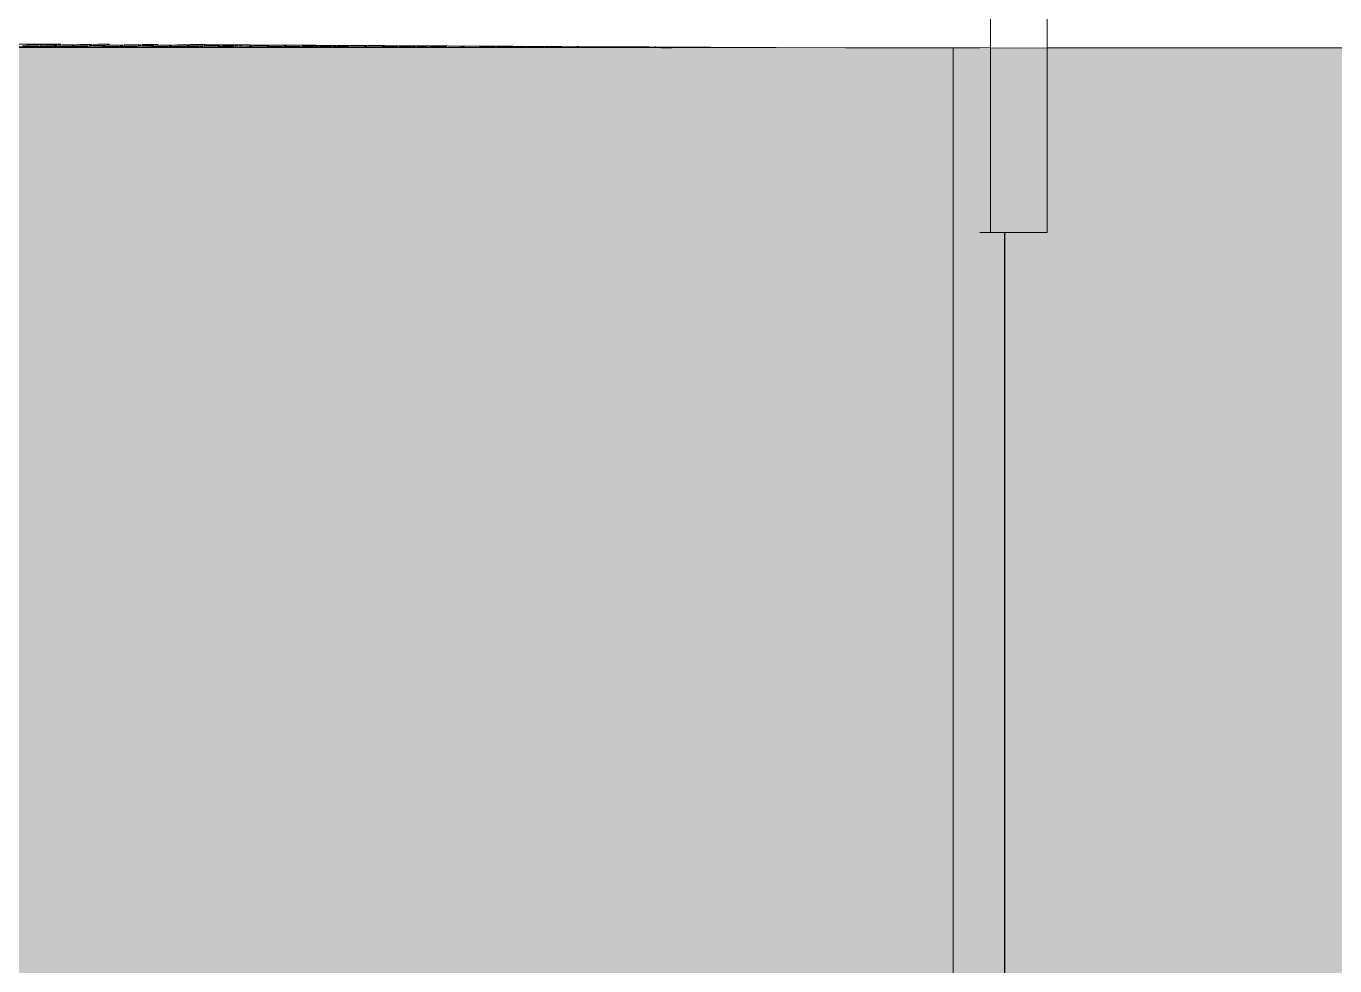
# Model space of a CAD drawing. Header units: millimetres. Extents: x -280990 to -136866, y -15139 to 7194.
# Drawn here: x -259820 to -253224, y -4846 to -110 of the extents above; entities that cross this region are included whole.
import ezdxf

# ---------------------------------------------------------------- set-up
doc = ezdxf.new("R2010")
doc.units = ezdxf.units.MM
doc.header["$MEASUREMENT"] = 0
for name, color, linetype, lineweight in [('New_0_Pen_No__1', 7, 'Continuous', 13), ('New_2D Drafting - General_Pen_No__1', 7, 'Continuous', 13), ('New_HALJASTUS_Pen_No__1', 7, 'Continuous', 13), ('New_Site & Landscape - Terrain_Pen_No__1', 7, 'Continuous', 13)]:
    doc.layers.add(name, color=color, linetype=linetype, lineweight=lineweight)
for name, color, linetype, lineweight, true_color in [('New_2D Drafting - General_Pen_No__61', 7, 'Continuous', 20, 0x6a6a6a), ('New_Site & Landscape - Terrain_Pen_No__180', 7, 'Continuous', 15, 0xd6cda7), ('New_Site & Landscape - Terrain_Pen_No__93', 7, 'Continuous', 13, 0xa2a233)]:
    doc.layers.add(name, color=color, linetype=linetype, lineweight=lineweight, true_color=true_color)

msp = doc.modelspace()

# ---------------------------------------------------------------- hatches: boundary and pattern name
at = {"layer": 'New_2D Drafting - General_Pen_No__61', "linetype": 'Continuous', "lineweight": 20, "true_color": 0x6a6a6a}
h = msp.add_hatch(dxfattribs=at)
h.set_pattern_fill('Dashed_0001', color=251, style=0, pattern_type=2)
h.set_pattern_definition([(45, (0, 0), (-183.84776, 183.84776), [195, -65]), (45, (7e-14, 183.85), (-183.84776, 183.84776), [195, -65])])
h.paths.add_polyline_path([(-280989.8059, -205.9561), (-266832.1573, -206.4056), (-260239.2033, -214.6036), (-256039.2219, -218.0945), (-254960.2206, -218.9913), (-250988.5325, -222.2925), (-248776.7755, -220), (-242945.6047, -420), (-241835.0918, -420), (-240879.019, -426.5), (-238812.8999, -424.2888), (-238812.8999, -900), (-238810.0426, -15138.6962), (-280989.8059, -15138.6962)])
at = {"layer": 'New_Site & Landscape - Terrain_Pen_No__180', "linetype": 'Continuous', "lineweight": 0, "true_color": 0x353329}
msp.add_hatch(color=250, dxfattribs=at).paths.add_polyline_path([(-279501.1354, -15138.6962), (-255147.8691, -15138.6962), (-255147.8691, -220), (-255689.2864, -220), (-256040.2069, -218.0891), (-256468.5435, -218.7405), (-266973.7441, -215.343), (-275658.7904, -213.4091), (-279501.1354, -218.4055)])

# ---------------------------------------------------------------- linework, layer by layer
at = {"layer": 'New_0_Pen_No__1', "color": 7, "linetype": 'Continuous', "lineweight": 13}
for p, q in [((-254960.2206, -1150.6249), (-254960.2206, -20)), ((-254674.4236, -1150.6249), (-254674.4236, -20)), ((-255013.6722, -1150.6249), (-254960.2206, -1150.6249)), ((-254960.2206, -1150.6249), (-254674.4236, -1150.6249))]:
    msp.add_line(p, q, dxfattribs=at)
at = {"layer": 'New_2D Drafting - General_Pen_No__1', "color": 7, "linetype": 'Continuous', "lineweight": 13, "flags": 128}
msp.add_lwpolyline([(-280989.8059, -205.9561), (-266832.1573, -206.4056), (-260239.2033, -214.6036), (-256039.2219, -218.0945), (-254960.2206, -218.9913), (-250988.5325, -222.2925), (-248776.7755, -220), (-242945.6047, -420), (-241835.0918, -420), (-240879.019, -426.5), (-238812.8999, -424.2888), (-238812.8999, -900), (-238810.0426, -15138.6962), (-280989.8059, -15138.6962)], close=True, dxfattribs=at)
at = {"layer": 'New_HALJASTUS_Pen_No__1', "color": 7, "linetype": 'Continuous', "lineweight": 13}
for p, q in [((-254674.4236, -220), (-250992.0958, -220)), ((-254889.394, -1150.6249), (-254889.394, -15138.6962))]:
    msp.add_line(p, q, dxfattribs=at)
at = {"layer": 'New_Site & Landscape - Terrain_Pen_No__1', "color": 7, "linetype": 'Continuous', "lineweight": 13}
for p, q in [((-259709.1933, -200.2248), (-264694.4271, -205.6962)), ((-256468.5435, -218.7405), (-264694.4271, -205.6962)), ((-259794.7707, -216.3413), (-259878.3567, -216.3587)), ((-259774.3834, -213.8964), (-259857.9694, -213.9139)), ((-259794.7707, -216.3413), (-259856.186, -216.2016)), ((-259753.996, -208.4145), (-259837.582, -208.6511)), ((-259774.3834, -213.8964), (-259835.7987, -213.7567)), ((-259733.6087, -202.3509), (-259817.1947, -202.5875)), ((-259794.7707, -216.3413), (-259816.9414, -216.4984)), ((-259753.996, -208.4145), (-259815.4113, -208.2129)), ((-259774.3834, -213.8964), (-259796.5541, -214.0536)), ((-259733.6087, -202.3509), (-259795.024, -202.1493)), ((-259706.0879, -215.7126), (-259789.6739, -215.7301)), ((-259753.996, -208.4145), (-259776.1667, -208.8526)), ((-259685.7005, -212.7256), (-259769.2865, -212.9622)), ((-259706.0879, -215.7126), (-259767.5032, -215.5729)), ((-259733.6087, -202.3509), (-259755.7794, -202.789)), ((-259665.3132, -206.662), (-259748.8992, -206.8986)), ((-259685.7005, -212.7256), (-259747.1158, -212.5241)), ((-259644.9258, -200.5984), (-259728.5118, -200.835)), ((-259706.0879, -215.7126), (-259728.2586, -215.8698)), ((-259665.3132, -206.662), (-259726.7285, -206.4605)), ((-259637.7924, -217.5288), (-259721.3784, -217.5463)), ((-259685.7005, -212.7256), (-259707.8712, -213.1638)), ((-259644.9258, -200.5984), (-259706.3411, -200.3969)), ((-259617.405, -215.084), (-259700.991, -215.1014)), ((-259637.7924, -217.5288), (-259699.2077, -217.3891)), ((-259665.3132, -206.662), (-259687.4839, -207.1002)), ((-259597.0177, -210.9732), (-259680.6037, -211.2097)), ((-259617.405, -215.084), (-259678.8203, -214.9442)), ((-259644.9258, -200.5984), (-259667.0965, -201.0366)), ((-259576.6303, -204.9096), (-259660.2163, -205.1461)), ((-259637.7924, -217.5288), (-259659.9631, -217.686)), ((-259597.0177, -210.9732), (-259658.433, -210.7716)), ((-259617.405, -215.084), (-259639.5757, -215.2411)), ((-259576.6303, -204.9096), (-259638.0456, -204.708)), ((-259549.1095, -216.9002), (-259632.6955, -216.9176)), ((-259597.0177, -210.9732), (-259619.1884, -211.4113)), ((-259528.7222, -214.4553), (-259612.3082, -214.4727)), ((-259549.1095, -216.9002), (-259610.5248, -216.7604)), ((-259576.6303, -204.9096), (-259598.801, -205.3477)), ((-259508.3348, -209.2207), (-259591.9208, -209.4573)), ((-259528.7222, -214.4553), (-259590.1375, -214.3156)), ((-259487.9475, -203.1571), (-259571.5335, -203.3937)), ((-259549.1095, -216.9002), (-259571.2802, -217.0573)), ((-259508.3348, -209.2207), (-259569.7501, -209.0192)), ((-259528.7222, -214.4553), (-259550.8929, -214.6125)), ((-259487.9475, -203.1571), (-259549.3628, -202.9556)), ((-259460.4267, -216.2715), (-259544.0127, -216.2889)), ((-259508.3348, -209.2207), (-259530.5055, -209.6588)), ((-259440.0393, -213.5319), (-259523.6253, -213.7684)), ((-259460.4267, -216.2715), (-259521.842, -216.1318)), ((-259487.9475, -203.1571), (-259510.1182, -203.5952)), ((-259419.652, -207.4683), (-259503.238, -207.7048)), ((-259440.0393, -213.5319), (-259501.4546, -213.3303)), ((-259399.2646, -201.4047), (-259482.8506, -201.6412)), ((-259460.4267, -216.2715), (-259482.5974, -216.4287)), ((-259419.652, -207.4683), (-259481.0673, -207.2667)), ((-259440.0393, -213.5319), (-259462.21, -213.97)), ((-259399.2646, -201.4047), (-259460.6799, -201.2031)), ((-259371.7438, -215.6428), (-259455.3298, -215.6603)), ((-259419.652, -207.4683), (-259441.8227, -207.9064)), ((-259351.3565, -211.7794), (-259434.9425, -212.016)), ((-259371.7438, -215.6428), (-259433.1591, -215.5031)), ((-259399.2646, -201.4047), (-259421.4354, -201.8428)), ((-259330.9691, -205.7158), (-259414.5552, -205.9524)), ((-259351.3565, -211.7794), (-259412.7718, -211.5779)), ((-259371.7438, -215.6428), (-259393.9145, -215.8)), ((-259330.9691, -205.7158), (-259392.3844, -205.5143)), ((-259303.4483, -217.4591), (-259387.0343, -217.4765)), ((-259351.3565, -211.7794), (-259373.5272, -212.2175)), ((-259283.061, -215.0142), (-259366.647, -215.0316)), ((-259303.4483, -217.4591), (-259364.8636, -217.3193)), ((-259330.9691, -205.7158), (-259353.1398, -206.1539)), ((-259262.6736, -210.027), (-259346.2596, -210.2635)), ((-259283.061, -215.0142), (-259344.4763, -214.8745)), ((-259242.2863, -203.9634), (-259325.8723, -204.1999)), ((-259303.4483, -217.4591), (-259325.6191, -217.6162)), ((-259262.6736, -210.027), (-259324.0889, -209.8254)), ((-259283.061, -215.0142), (-259305.2317, -215.1713)), ((-259242.2863, -203.9634), (-259303.7016, -203.7618)), ((-259214.7655, -216.8304), (-259298.3515, -216.8478)), ((-259262.6736, -210.027), (-259284.8444, -210.4651)), ((-259212.4352, -214.3893), (-259277.9642, -214.403)), ((-259214.7655, -216.8304), (-259276.1808, -216.6907)), ((-259242.2863, -203.9634), (-259264.457, -204.4015)), ((-259173.9908, -208.2745), (-259257.5768, -208.5111)), ((-259194.3781, -214.3381), (-259255.7934, -214.1366)), ((-259153.6035, -202.2109), (-259237.1895, -202.4475)), ((-259214.7655, -216.8304), (-259236.9362, -216.9876)), ((-259173.9908, -208.2745), (-259235.4061, -208.073)), ((-259198.1135, -214.412), (-259216.5489, -214.5427)), ((-259153.6034, -202.2109), (-259215.0187, -202.0094)), ((-259194.3781, -214.3381), (-259212.4362, -214.3892)), ((-259126.0826, -216.2017), (-259209.6687, -216.2192)), ((-259194.3781, -214.3381), (-259198.1137, -214.4119)), ((-259173.9908, -208.2745), (-259196.1615, -208.7126)), ((-259105.6953, -212.5857), (-259189.2813, -212.8222)), ((-259126.0826, -216.2017), (-259187.4979, -216.062)), ((-259153.6034, -202.2109), (-259175.7742, -202.649)), ((-259085.308, -206.5221), (-259168.894, -206.7586)), ((-259105.6953, -212.5857), (-259167.1106, -212.3841)), ((-259126.0826, -216.2017), (-259148.2534, -216.3589)), ((-259085.3079, -206.5221), (-259146.7232, -206.3205)), ((-259105.6953, -212.5857), (-259127.866, -213.0238)), ((-259037.3998, -215.5731), (-259120.9858, -215.5905)), ((-259116.6378, -217.8841), (-259119.2024, -217.8782)), ((-259085.308, -206.5221), (-259107.4787, -206.9602)), ((-259017.0125, -210.8332), (-259100.5985, -211.0698)), ((-259037.3998, -215.5731), (-259098.8151, -215.4333)), ((-258996.6251, -204.7696), (-259080.2111, -205.0062)), ((-259017.0124, -210.8332), (-259078.4277, -210.6316)), ((-259037.3998, -215.5731), (-259059.5705, -215.7302)), ((-258996.6251, -204.7696), (-259058.0404, -204.568)), ((-258969.1043, -217.3893), (-259052.6903, -217.4067)), ((-259017.0124, -210.8332), (-259039.1832, -211.2713)), ((-258948.717, -214.9444), (-259032.303, -214.9618)), ((-258969.1043, -217.3893), (-259030.5196, -217.2496)), ((-256040.2069, -218.0891), (-259021.9181, -202.5191)), ((-258996.6251, -204.7696), (-259018.7958, -205.2077)), ((-258928.3296, -209.0808), (-259011.9156, -209.3173)), ((-258948.717, -214.9444), (-259010.1322, -214.8047)), ((-258919.9858, -203.0512), (-258991.5283, -203.2537)), ((-258969.1043, -217.3893), (-258991.275, -217.5464)), ((-258928.3296, -209.0808), (-258989.7449, -208.8792)), ((-258948.717, -214.9444), (-258970.8877, -215.1016)), ((-258957.9294, -202.8531), (-258969.3576, -202.8156)), ((-258880.4215, -216.7606), (-258964.0075, -216.7781)), ((-258928.3296, -209.0808), (-258950.5003, -209.5189)), ((-258860.0341, -213.3919), (-258943.6201, -213.6284)), ((-258880.4215, -216.7606), (-258941.8368, -216.6209)), ((-258911.8239, -203.0939), (-258930.113, -203.4553)), ((-258839.6468, -207.3283), (-258923.2328, -207.5649)), ((-258860.0341, -213.3919), (-258921.4494, -213.1903)), ((-258880.4215, -216.7606), (-258902.5922, -216.9178)), ((-258839.6468, -207.3283), (-258901.0621, -207.1267)), ((-258860.0341, -213.3919), (-258882.2048, -213.83)), ((-258791.7386, -216.1319), (-258875.3246, -216.1494)), ((-258839.6468, -207.3283), (-258861.8175, -207.7664)), ((-258771.3513, -211.6394), (-258854.9373, -211.876)), ((-258791.7386, -216.1319), (-258853.1539, -215.9922)), ((-258750.9639, -205.5758), (-258834.5499, -205.8124)), ((-258771.3513, -211.6394), (-258832.7666, -211.4379)), ((-258791.7386, -216.1319), (-258813.9093, -216.2891)), ((-258750.9639, -205.5758), (-258812.3792, -205.3743)), ((-258723.4431, -217.9482), (-258807.0291, -217.9656)), ((-258771.3513, -211.6394), (-258793.522, -212.0776)), ((-258703.0558, -215.5033), (-258786.6418, -215.5207)), ((-258723.4431, -217.9482), (-258784.8584, -217.8084)), ((-258750.9639, -205.5758), (-258773.1346, -206.014)), ((-258682.6684, -209.887), (-258766.2544, -210.1235)), ((-258703.0558, -215.5033), (-258764.4711, -215.3636)), ((-258733.5122, -204.025), (-258745.8671, -204.0599)), ((-258682.6684, -209.887), (-258744.0837, -209.6854)), ((-258723.4431, -217.9482), (-258731.9495, -218.0085)), ((-258703.0558, -215.5033), (-258725.2265, -215.6604)), ((-258634.7603, -217.3195), (-258718.3463, -217.3369)), ((-258682.6684, -209.887), (-258704.8391, -210.3251)), ((-258614.3729, -214.1981), (-258697.9589, -214.4347)), ((-258634.7603, -217.3195), (-258696.1756, -217.1798)), ((-258593.9856, -208.1345), (-258677.5716, -208.3711)), ((-258614.3729, -214.1981), (-258675.7882, -213.9966)), ((-258634.7603, -217.3195), (-258656.931, -217.4767)), ((-258593.9856, -208.1345), (-258655.4009, -207.933)), ((-258614.3729, -214.1981), (-258636.5436, -214.6362)), ((-258546.0774, -216.6908), (-258629.6634, -216.7083)), ((-258593.9856, -208.1345), (-258616.1563, -208.5726)), ((-258525.6901, -212.4457), (-258609.2761, -212.6822)), ((-258546.0774, -216.6908), (-258607.4927, -216.5511)), ((-258505.3027, -206.3821), (-258588.8887, -206.6186)), ((-258525.6901, -212.4457), (-258587.1054, -212.2441)), ((-258546.0774, -216.6908), (-258568.2481, -216.848)), ((-258505.3027, -206.3821), (-258566.718, -206.1805)), ((-258525.6901, -212.4457), (-258547.8608, -212.8838)), ((-258457.3946, -216.0622), (-258540.9806, -216.0796)), ((-258505.3027, -206.3821), (-258527.4734, -206.8202)), ((-258437.0072, -210.6932), (-258520.5932, -210.9298)), ((-258457.3946, -216.0622), (-258518.8099, -215.9224)), ((-258437.0072, -210.6932), (-258498.4225, -210.4917)), ((-258457.3946, -216.0622), (-258479.5653, -216.2193)), ((-258389.0991, -217.8784), (-258472.6851, -217.8958)), ((-258437.0072, -210.6932), (-258459.1779, -211.1313)), ((-258368.7117, -215.0044), (-258452.2977, -215.2409)), ((-258389.0991, -217.8784), (-258450.5144, -217.7387)), ((-258348.3244, -208.9408), (-258431.9104, -209.1773)), ((-258368.7117, -215.0044), (-258430.127, -214.8028)), ((-258389.0991, -217.8784), (-258411.2698, -218.0355)), ((-258348.3244, -208.9408), (-258409.7397, -208.7392)), ((-258368.7117, -215.0044), (-258390.8824, -215.4425)), ((-258300.4162, -217.2497), (-258384.0022, -217.2672)), ((-258348.3244, -208.9408), (-258370.4951, -209.3789)), ((-258280.0289, -213.2519), (-258363.6149, -213.4885)), ((-258300.4162, -217.2497), (-258361.8315, -217.11)), ((-258259.6415, -207.1883), (-258343.2275, -207.4249)), ((-258280.0289, -213.2519), (-258341.4442, -213.0504)), ((-258300.4162, -217.2497), (-258322.5869, -217.4069)), ((-258259.6415, -207.1883), (-258321.0568, -206.9868)), ((-258280.0289, -213.2519), (-258302.1996, -213.69)), ((-258211.7334, -216.6211), (-258295.3194, -216.6385)), ((-258259.6415, -207.1883), (-258281.8122, -207.6264)), ((-258191.346, -211.4995), (-258274.9321, -211.736)), ((-258211.7334, -216.6211), (-258273.1487, -216.4813)), ((-258191.346, -211.4995), (-258252.7613, -211.2979)), ((-258211.7334, -216.6211), (-258233.9041, -216.7782)), ((-258191.346, -211.4995), (-258213.5168, -211.9376)), ((-258192.3753, -216.0069), (-258206.6366, -216.0098)), ((-258123.0505, -215.8106), (-258192.3797, -216.0068)), ((-258102.6632, -209.747), (-258186.2492, -209.9836)), ((-258123.0505, -215.8106), (-258184.4658, -215.609)), ((-258102.6632, -209.747), (-258164.0785, -209.5454)), ((-258137.3913, -216.094), (-258145.2213, -216.1496)), ((-258054.755, -217.8086), (-258138.3411, -217.826)), ((-258123.0505, -215.8106), (-258137.3922, -216.094)), ((-258102.6632, -209.747), (-258124.8339, -210.1851)), ((-258034.3677, -214.0581), (-258117.9537, -214.2947)), ((-258054.755, -217.8086), (-258116.1703, -217.6689)), ((-258013.9804, -207.9946), (-258097.5664, -208.2311)), ((-258034.3677, -214.0581), (-258095.783, -213.8566)), ((-258054.755, -217.8086), (-258076.9258, -217.9658)), ((-258013.9804, -207.9946), (-258075.3956, -207.793)), ((-258034.3677, -214.0581), (-258056.5384, -214.4963)), ((-257966.0722, -217.1799), (-258049.6582, -217.1974)), ((-258013.9804, -207.9946), (-258036.1511, -208.4327)), ((-257945.6849, -212.3057), (-258029.2709, -212.5422)), ((-257966.0722, -217.1799), (-258027.4875, -217.0402)), ((-257945.6849, -212.3057), (-258007.1002, -212.1041)), ((-257966.0722, -217.1799), (-257988.2429, -217.3371)), ((-257945.6848, -212.3057), (-257967.8556, -212.7438)), ((-257877.3894, -216.5513), (-257960.9754, -216.5687)), ((-257857.002, -210.5532), (-257940.588, -210.7898)), ((-257877.3894, -216.5513), (-257938.8047, -216.4115)), ((-257857.002, -210.5532), (-257918.4173, -210.3517)), ((-257877.3894, -216.5513), (-257899.5601, -216.7084)), ((-257857.002, -210.5532), (-257879.1727, -210.9914)), ((-257788.7065, -214.8644), (-257872.2925, -215.1009)), ((-257840.131, -218.2969), (-257870.5092, -218.2278)), ((-257801.1443, -208.8937), (-257851.9052, -209.0373)), ((-257788.7065, -214.8644), (-257850.1218, -214.6628)), ((-257788.7065, -214.8644), (-257810.8772, -215.3025)), ((-257720.411, -217.7388), (-257803.997, -217.7563)), ((-257778.8987, -209.0099), (-257790.4899, -209.2389)), ((-257700.0237, -213.1119), (-257783.6097, -213.3485)), ((-257720.411, -217.7388), (-257781.8263, -217.5991)), ((-257700.0237, -213.1119), (-257761.439, -212.9104)), ((-257720.411, -217.7388), (-257742.5817, -217.896)), ((-257700.0237, -213.1119), (-257722.1944, -213.55)), ((-257631.7282, -217.1102), (-257715.3142, -217.1276)), ((-257611.3408, -211.3595), (-257694.9268, -211.596)), ((-257631.7282, -217.1102), (-257693.1435, -216.9704)), ((-257611.3408, -211.3595), (-257672.7561, -211.1579)), ((-257631.7282, -217.1102), (-257653.8989, -217.2673)), ((-257611.3408, -211.3595), (-257633.5115, -211.7976)), ((-257543.0453, -215.6706), (-257626.6313, -215.9072)), ((-257543.0453, -215.6706), (-257604.4606, -215.4691)), ((-257543.0453, -215.6706), (-257565.216, -216.1087)), ((-257474.7498, -218.2977), (-257558.3358, -218.3151)), ((-257454.3625, -213.9182), (-257537.9485, -214.1547)), ((-257474.7498, -218.2977), (-257536.1651, -218.158)), ((-257454.3625, -213.9182), (-257515.7778, -213.7166)), ((-257474.7498, -218.2977), (-257490.5794, -218.4099)), ((-257454.3625, -213.9182), (-257476.5332, -214.3563)), ((-257386.067, -217.669), (-257469.653, -217.6865)), ((-257365.6796, -212.1657), (-257449.2656, -212.4023)), ((-257386.067, -217.669), (-257447.4823, -217.5293)), ((-257365.6796, -212.1657), (-257427.0949, -211.9642)), ((-257386.067, -217.669), (-257408.2377, -217.8262)), ((-257365.6796, -212.1657), (-257387.8503, -212.6038)), ((-257297.3841, -216.4769), (-257380.9701, -216.7134)), ((-257297.3841, -216.4769), (-257358.7994, -216.2753)), ((-257297.3841, -216.4769), (-257319.5548, -216.915)), ((-257208.7013, -214.7244), (-257292.2873, -214.961)), ((-257208.7013, -214.7244), (-257270.1166, -214.5228)), ((-257208.7013, -214.7244), (-257230.872, -215.1625)), ((-257140.4058, -218.2279), (-257223.9918, -218.2454)), ((-257120.0184, -212.972), (-257203.6044, -213.2085)), ((-257140.4058, -218.2279), (-257201.8211, -218.0882)), ((-257120.0184, -212.972), (-257181.4337, -212.7704)), ((-257140.4058, -218.2279), (-257162.5765, -218.3851)), ((-257120.0184, -212.972), (-257142.1892, -213.4101)), ((-257051.7229, -217.2831), (-257135.309, -217.5196)), ((-257051.7229, -217.2831), (-257113.1382, -217.0815)), ((-257051.7229, -217.2831), (-257073.8937, -217.7212)), ((-256963.0401, -215.5306), (-257046.6261, -215.7672)), ((-256963.0401, -215.5306), (-257024.4554, -215.3291)), ((-256963.0401, -215.5306), (-256985.2108, -215.9688)), ((-256874.3573, -213.7782), (-256957.9433, -214.0147)), ((-256874.3572, -213.7782), (-256935.7725, -213.5766)), ((-256874.3572, -213.7782), (-256896.528, -214.2163)), ((-256832.2955, -218.1636), (-256889.6478, -218.1756)), ((-256806.0618, -218.0893), (-256867.477, -217.8878)), ((-256806.0618, -218.0893), (-256832.3044, -218.1636)), ((-256811.4885, -218.1966), (-256828.2325, -218.3153)), ((-256806.0618, -218.0893), (-256811.4904, -218.1966)), ((-256717.3789, -216.3369), (-256800.9649, -216.5734)), ((-256717.3789, -216.3369), (-256778.7942, -216.1353)), ((-256717.3789, -216.3369), (-256739.5496, -216.775)), ((-256682.3029, -214.7361), (-256712.2821, -214.821)), ((-256645.9735, -214.9258), (-256650.8668, -215.0225)), ((-256563.6242, -218.7097), (-256621.8159, -218.5773)), ((-256471.7177, -217.1431), (-256555.3037, -217.3797)), ((-256471.7177, -217.1431), (-256533.133, -216.9416)), ((-256471.7177, -217.1431), (-256493.8884, -217.5812)), ((-256226.0565, -217.9493), (-256309.6425, -218.1859)), ((-256226.0565, -217.9493), (-256287.4718, -217.7478)), ((-256226.0565, -217.9493), (-256248.2272, -218.3875)), ((-255147.8691, -220), (-255013.6722, -220)), ((-254887.5468, -1150.6249), (-254887.5468, -15138.6962))]:
    msp.add_line(p, q, dxfattribs=at)
at = {"layer": 'New_Site & Landscape - Terrain_Pen_No__93', "color": 55, "linetype": 'Continuous', "lineweight": 13, "true_color": 0xa2a233}
msp.add_line((-255147.8691, -220), (-255147.8691, -15138.6962), dxfattribs=at)
at = {"layer": 'New_Site & Landscape - Terrain_Pen_No__93', "color": 55, "linetype": 'Continuous', "lineweight": 13, "true_color": 0xa2a233, "flags": 128}
msp.add_lwpolyline([(-255147.8691, -220), (-255689.2864, -220), (-256040.2069, -218.0891), (-256468.5435, -218.7405), (-266973.7441, -215.343), (-275658.7904, -213.4091), (-279501.1354, -218.4055)], dxfattribs=at)

doc.saveas('drawing.dxf')
